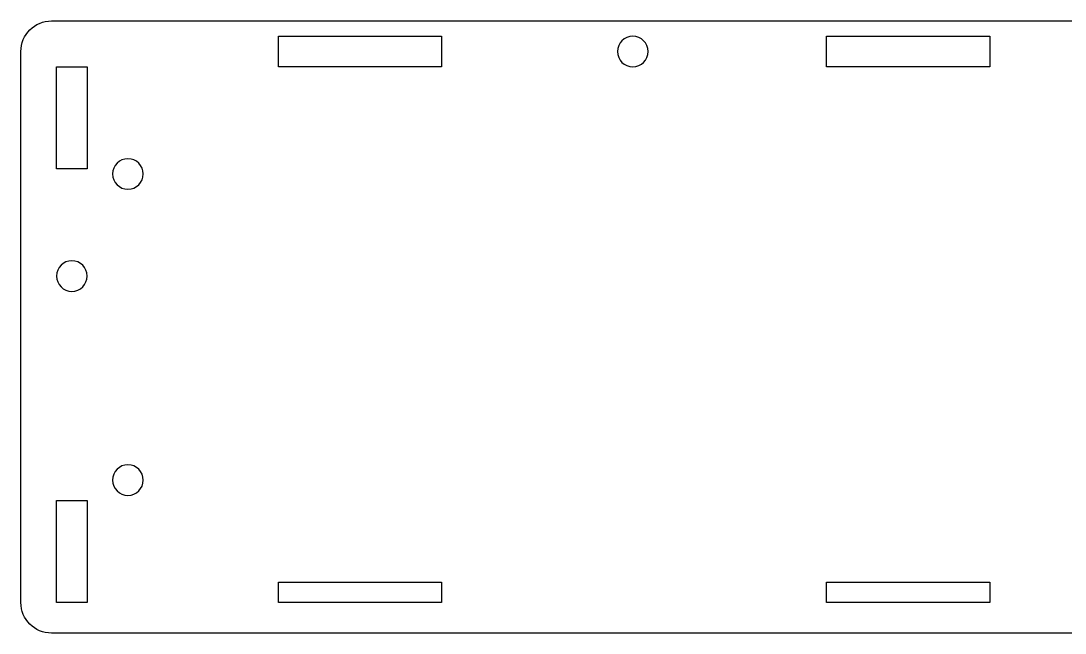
# Model space of a CAD drawing. Extents: x 2 to 177, y -204 to -3.
# Drawn here: x 2.8 to 105.2, y -62.8 to -2.8 of the extents above; entities that cross this region are included whole.
import ezdxf

# ---------------------------------------------------------------- set-up
doc = ezdxf.new("R2010")
doc.units = 0
doc.header["$MEASUREMENT"] = 0
doc.layers.add('LAYER_1', color=7, linetype='CONTINUOUS')

# ---------------------------------------------------------------- blocks, each defined once
blk = doc.blocks.new('BLOCK_2')
at = {"layer": 'LAYER_1', "color": 1}
for points in [[(44.07, -59.82), (28.07, -59.82), (28.07, -57.82), (44.07, -57.82), (44.07, -59.82)], [(97.82, -59.82), (81.82, -59.82), (81.82, -57.82), (97.82, -57.82), (97.82, -59.82)]]:
    blk.add_lwpolyline(points, dxfattribs=at)

msp = doc.modelspace()

# ---------------------------------------------------------------- linework, layer by layer
at = {"layer": 'LAYER_1', "color": 1}
for points in [[(44.07, -7.32), (28.07, -7.32), (28.07, -4.32), (44.07, -4.32), (44.07, -7.32)], [(97.82, -7.32), (81.82, -7.32), (81.82, -4.32), (97.82, -4.32), (97.82, -7.32)], [(6.32, -17.32), (6.32, -7.32), (9.32, -7.32), (9.32, -17.32), (6.32, -17.32)], [(9.32, -49.82), (9.32, -59.82), (6.32, -59.82), (6.32, -49.82), (9.32, -49.82)]]:
    msp.add_lwpolyline(points, dxfattribs=at)
for points, knots in [([(173.82, -2.82), (173.82, -2.82), (5.82, -2.82), (5.82, -2.82), (4.17, -2.82), (2.82, -4.16), (2.82, -5.82), (2.82, -5.82), (2.82, -59.82), (2.82, -59.82), (2.82, -61.47), (4.17, -62.82), (5.82, -62.82), (5.82, -62.82), (173.82, -62.82), (173.82, -62.82), (175.48, -62.82), (176.82, -61.47), (176.82, -59.82), (176.82, -59.82), (176.82, -5.82), (176.82, -5.82), (176.82, -4.16), (175.48, -2.82), (173.82, -2.82)], [0, 0, 0, 0, 1, 1, 1, 2, 2, 2, 3, 3, 3, 4, 4, 4, 5, 5, 5, 6, 6, 6, 7, 7, 7, 8, 8, 8, 8]), ([(62.82, -7.32), (61.99, -7.32), (61.32, -6.64), (61.32, -5.82), (61.32, -4.99), (61.99, -4.32), (62.82, -4.32), (63.65, -4.32), (64.32, -4.99), (64.32, -5.82), (64.32, -6.64), (63.65, -7.32), (62.82, -7.32)], [0, 0, 0, 0, 1, 1, 1, 2, 2, 2, 3, 3, 3, 4, 4, 4, 4]), ([(13.32, -19.32), (12.49, -19.32), (11.82, -18.64), (11.82, -17.82), (11.82, -16.99), (12.49, -16.32), (13.32, -16.32), (14.15, -16.32), (14.82, -16.99), (14.82, -17.82), (14.82, -18.64), (14.15, -19.32), (13.32, -19.32)], [0, 0, 0, 0, 1, 1, 1, 2, 2, 2, 3, 3, 3, 4, 4, 4, 4]), ([(7.82, -29.32), (6.99, -29.32), (6.32, -28.64), (6.32, -27.82), (6.32, -26.99), (6.99, -26.32), (7.82, -26.32), (8.65, -26.32), (9.32, -26.99), (9.32, -27.82), (9.32, -28.64), (8.65, -29.32), (7.82, -29.32)], [0, 0, 0, 0, 1, 1, 1, 2, 2, 2, 3, 3, 3, 4, 4, 4, 4]), ([(13.32, -49.32), (12.49, -49.32), (11.82, -48.64), (11.82, -47.82), (11.82, -46.99), (12.49, -46.32), (13.32, -46.32), (14.15, -46.32), (14.82, -46.99), (14.82, -47.82), (14.82, -48.64), (14.15, -49.32), (13.32, -49.32)], [0, 0, 0, 0, 1, 1, 1, 2, 2, 2, 3, 3, 3, 4, 4, 4, 4])]:
    msp.add_open_spline(points, degree=3, knots=knots, dxfattribs=at)

# ---------------------------------------------------------------- block references
at = {"layer": 'LAYER_1'}
msp.add_blockref('BLOCK_2', (0, 0), dxfattribs=at)

doc.saveas('drawing.dxf')
